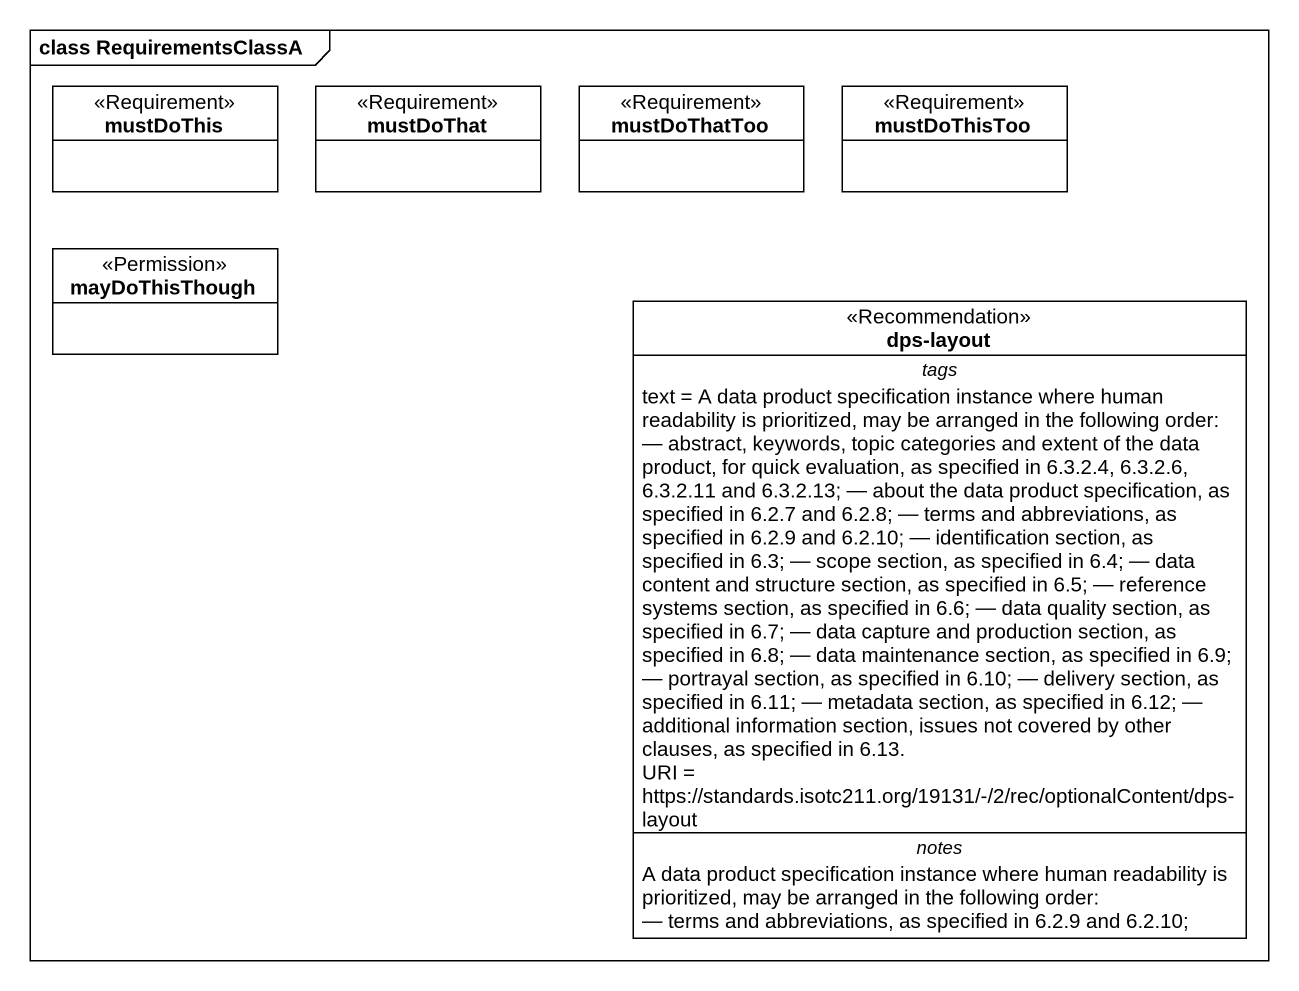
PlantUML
@startuml
mainframe class RequirementsClassA
hide circle
hide empty members
class mustDoThis <<Requirement>>
class mustDoThat <<Requirement>>
class mustDoThatToo <<Requirement>>
class mustDoThisToo <<Requirement>>
class mayDoThisThough <<Permission>>
class "dps-layout" as dps_layout <<Recommendation>> {
  -- tags --
  text = A data product specification instance where human readability is prioritized, may be arranged in the following order: — abstract, keywords, topic categories and extent of the data product, for quick evaluation, as specified in 6.3.2.4, 6.3.2.6, 6.3.2.11 and 6.3.2.13; — about the data product specification, as specified in 6.2.7 and 6.2.8; — terms and abbreviations, as specified in 6.2.9 and 6.2.10; — identification section, as specified in 6.3; — scope section, as specified in 6.4; — data content and structure section, as specified in 6.5; — reference systems section, as specified in 6.6; — data quality section, as specified in 6.7; — data capture and production section, as specified in 6.8; — data maintenance section, as specified in 6.9; — portrayal section, as specified in 6.10; — delivery section, as specified in 6.11; — metadata section, as specified in 6.12; — additional information section, issues not covered by other clauses, as specified in 6.13.
  URI = https://standards.isotc211.org/19131/-/2/rec/optionalContent/dps-layout
  -- notes --
  A data product specification instance where human readability is prioritized, may be arranged in the following order:
  — terms and abbreviations, as specified in 6.2.9 and 6.2.10;
}
@enduml
